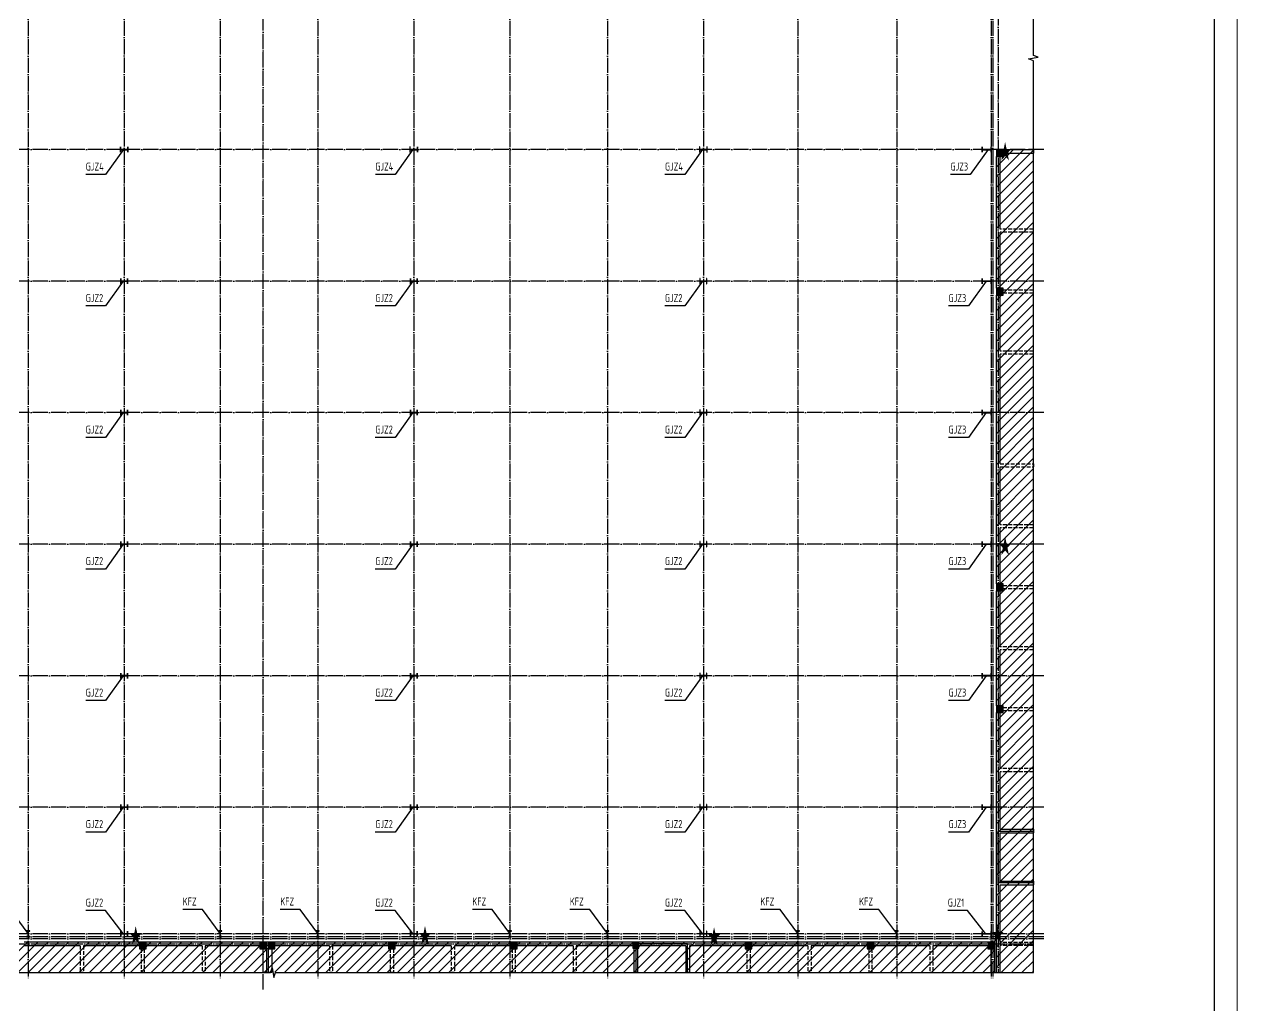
# Model space of a CAD drawing. Extents: x 447413 to 2975780, y -1432727 to 1301644.
# Drawn here: x 2300311 to 2379922, y 94602 to 159007 of the extents above; entities that cross this region are included whole.
import ezdxf
from ezdxf.enums import TextEntityAlignment as Align

# ---------------------------------------------------------------- set-up
doc = ezdxf.new("R2010")
doc.units = 0
doc.header["$LTSCALE"] = 1000
doc.header["$MEASUREMENT"] = 0
doc.linetypes.add('DASH', pattern=[0.35, 0.25, -0.1])
doc.linetypes.add('DOTE', pattern=[2.42, 2, -0.2, 0.02, -0.2])
for name, color, linetype in [('3T_WOOD', 21, 'Continuous'), ('__0', 7, 'Continuous'), ('COLUMN', 9, 'Continuous'), ('DIM_SYMB', 3, 'Continuous'), ('DOTE', 1, 'Continuous'), ('PUB_HATCH', 8, 'Continuous'), ('X公厕', 21, 'Continuous'), ('图框', 253, 'Continuous'), ('文字', 3, 'Continuous'), ('柱子', 3, 'Continuous'), ('沉降点', 1, 'Continuous')]:
    doc.layers.add(name, color=color, linetype=linetype)
doc.layers.add('WALL', color=140, linetype='Continuous', lineweight=25)
doc.styles.add('标注', font='tssdeng.shx', dxfattribs={"width": 0.8, "bigfont": 'tssdchn.shx'})
doc.styles.add('样式 1', font='Tssdeng.shx', dxfattribs={"width": 0.7, "bigfont": 'hztxt.shx'})

# ---------------------------------------------------------------- blocks, each defined once
blk = doc.blocks.new('A$C6B0021A6')
at = {"layer": '图框', "color": 2, "const_width": 40, "elevation": -84000}
blk.add_lwpolyline([(20, 84120), (118920, 84120), (118920, 20), (20, 20)], close=True, dxfattribs=at)
at = {"layer": '图框', "color": 153, "const_width": 58, "elevation": -84000}
blk.add_lwpolyline([(111420, 1020), (2520, 1020), (2520, 83120), (111420, 83120)], close=True, dxfattribs=at)
blk = doc.blocks.new('_FZH')
blk.add_lwpolyline([(-0.5, -0.5), (0.5, -0.5), (0.5, 0.5), (-0.5, 0.5)], close=True)
at = {"layer": 'PUB_HATCH'}
blk.add_solid([(-0.5, -0.5), (0.5, -0.5), (-0.5, 0.5), (0.5, 0.5)], dxfattribs=at)

msp = doc.modelspace()

# ---------------------------------------------------------------- hatches: boundary and pattern name
at = {"layer": 'PUB_HATCH'}
h = msp.add_hatch(dxfattribs=at)
h.set_pattern_fill('ANSI31', color=256, scale=300, style=0)
h.set_pattern_definition([(45, (2335527.2, 165553.3), (-336.7596, 336.7596), [])])
h.paths.add_polyline_path([(2364085.8, 150780), (2366515.7, 150780), (2366515.7, 96775.5), (2364085.8, 96775.5)])
h = msp.add_hatch(dxfattribs=at)
h.set_pattern_fill('ANSI31', color=256, scale=300, style=0)
h.set_pattern_definition([(45, (2031895.8, 165553.3), (-336.7596, 336.7596), [])])
h.paths.add_polyline_path([(2363985.8, 98770.4), (2267966.1, 98770.4), (2267966.1, 96802.1), (2363985.8, 96802.1)])

# ---------------------------------------------------------------- linework, layer by layer
at = {"layer": '3T_WOOD', "linetype": 'DASH'}
for p, q in [((2366515.7, 145560.5, 126000), (2364325.8, 145560.5, 126000)), ((2366515.7, 145360.5, 126000), (2364325.8, 145360.5, 126000)), ((2366515.7, 145360.5, 126000), (2366515.7, 145560.5, 126000)), ((2366515.7, 141560.5, 126000), (2364535.8, 141560.5, 126000)), ((2366515.7, 141360.5, 126000), (2364535.8, 141360.5, 126000)), ((2366515.7, 141360.5, 126000), (2366515.7, 141560.5, 126000)), ((2366515.7, 137560.5, 126000), (2364325.8, 137560.5, 126000)), ((2366515.7, 137360.5, 126000), (2364325.8, 137360.5, 126000)), ((2366515.7, 137360.5, 126000), (2366515.7, 137560.5, 126000)), ((2364325.8, 130160.5, 126000), (2366515.7, 130160.5, 126000)), ((2364325.8, 129960.5, 126000), (2366515.7, 129960.5, 126000)), ((2366515.7, 130160.5, 126000), (2366515.7, 129960.5, 126000)), ((2366515.7, 126160.5, 126000), (2364325.8, 126160.5, 126000)), ((2366515.7, 125960.5, 126000), (2364325.8, 125960.5, 126000)), ((2366515.7, 125960.5, 126000), (2366515.7, 126160.5, 126000)), ((2366515.7, 122160.5, 126000), (2364535.8, 122160.5, 126000)), ((2366515.7, 121960.5, 126000), (2364535.8, 121960.5, 126000)), ((2366515.7, 121960.5, 126000), (2366515.7, 122160.5, 126000)), ((2366515.7, 118160.5, 126000), (2364325.8, 118160.5, 126000)), ((2366515.7, 117960.5, 126000), (2364325.8, 117960.5, 126000)), ((2366515.7, 117960.5, 126000), (2366515.7, 118160.5, 126000)), ((2366515.7, 114160.5, 126000), (2364535.8, 114160.5, 126000)), ((2366515.7, 113960.5, 126000), (2364535.8, 113960.5, 126000)), ((2366515.7, 113960.5, 126000), (2366515.7, 114160.5, 126000)), ((2366515.7, 110160.5, 126000), (2364325.8, 110160.5, 126000)), ((2366515.7, 109960.5, 126000), (2364325.8, 109960.5, 126000)), ((2366515.7, 109960.5, 126000), (2366515.7, 110160.5, 126000)), ((2366515.7, 98760.5, 126000), (2364325.8, 98760.5, 126000)), ((2366515.7, 98560.5, 126000), (2366515.7, 98760.5, 126000)), ((2303986.1, 98540.4, 126000), (2303986.1, 96775.5, 126000)), ((2304186.1, 98540.4, 126000), (2304186.1, 96775.5, 126000)), ((2307986.1, 98330.4, 126000), (2307986.1, 96775.5, 126000)), ((2308186.1, 98330.4, 126000), (2308186.1, 96775.5, 126000)), ((2311986.1, 98540.4, 126000), (2311986.1, 96775.5, 126000)), ((2312186.1, 98540.4, 126000), (2312186.1, 96775.5, 126000)), ((2320326.1, 98540.4, 126000), (2320326.1, 96775.5, 126000)), ((2320526.1, 98540.4, 126000), (2320526.1, 96775.5, 126000)), ((2324326.1, 98330.4, 126000), (2324326.1, 96775.5, 126000)), ((2324526.1, 98330.4, 126000), (2324526.1, 96775.5, 126000)), ((2328326.1, 98540.4, 126000), (2328326.1, 96775.5, 126000)), ((2328526.1, 98540.4, 126000), (2328526.1, 96775.5, 126000)), ((2332326.1, 98330.4, 126000), (2332326.1, 96775.5, 126000)), ((2332526.1, 98330.4, 126000), (2332526.1, 96775.5, 126000)), ((2336326.1, 98540.4, 126000), (2336326.1, 96775.5, 126000)), ((2336526.1, 98540.4, 126000), (2336526.1, 96775.5, 126000)), ((2347726.1, 98330.4, 126000), (2347726.1, 96775.5, 126000)), ((2347926.1, 98330.4, 126000), (2347926.1, 96775.5, 126000)), ((2351726.1, 98540.4, 126000), (2351726.1, 96775.5, 126000)), ((2351926.1, 98540.4, 126000), (2351926.1, 96775.5, 126000)), ((2355726.1, 98330.4, 126000), (2355726.1, 96775.5, 126000)), ((2355926.1, 98330.4, 126000), (2355926.1, 96775.5, 126000)), ((2359726.1, 98540.4, 126000), (2359726.1, 96775.5, 126000)), ((2359926.1, 98540.4, 126000), (2359926.1, 96775.5, 126000)), ((2366515.7, 98560.5, 126000), (2364325.8, 98560.5, 126000)), ((2304186.1, 96775.5, 126000), (2303986.1, 96775.5, 126000)), ((2308186.1, 96775.5, 126000), (2307986.1, 96775.5, 126000)), ((2312186.1, 96775.5, 126000), (2311986.1, 96775.5, 126000)), ((2320526.1, 96775.5, 126000), (2320326.1, 96775.5, 126000)), ((2324526.1, 96775.5, 126000), (2324326.1, 96775.5, 126000)), ((2328526.1, 96775.5, 126000), (2328326.1, 96775.5, 126000)), ((2332526.1, 96775.5, 126000), (2332326.1, 96775.5, 126000)), ((2336526.1, 96775.5, 126000), (2336326.1, 96775.5, 126000)), ((2347926.1, 96775.5, 126000), (2347726.1, 96775.5, 126000)), ((2351926.1, 96775.5, 126000), (2351726.1, 96775.5, 126000)), ((2355926.1, 96775.5, 126000), (2355726.1, 96775.5, 126000)), ((2359926.1, 96775.5, 126000), (2359726.1, 96775.5, 126000))]:
    msp.add_line(p, q, dxfattribs=at)
at = {"layer": '__0', "ltscale": 5, "elevation": 126000}
msp.add_lwpolyline([(2364085.8, 150780), (2366515.7, 150780)], dxfattribs=at)
at = {"layer": 'DIM_SYMB', "elevation": 126000}
for points in [[(2366515.7, 96775.5), (2366515.7, 156612.9), (2366200.7, 156727.5), (2366830.7, 156838.6), (2366515.7, 156950.4), (2366515.7, 216787.8)], [(2266739.9, 96775.5), (2316459.1, 96775.5), (2316573.7, 97090.5), (2316684.8, 96460.5), (2316796.6, 96775.5), (2366515.7, 96775.5)]]:
    msp.add_lwpolyline(points, dxfattribs=at)
at = {"layer": 'DOTE', "linetype": 'DOTE', "ltscale": 0.5}
for p, q in [((2315985.9, 95672.9, 126000), (2315985.9, 217711.6, 126000)), ((2363745.8, 217321.2, 126000), (2363745.8, 96333.9, 126000)), ((2367195, 150780, 126000), (2266776.3, 150780, 126000)), ((2367195, 99120.4, 126000), (2266776.3, 99120.4, 126000))]:
    msp.add_line(p, q, dxfattribs=at)
at = {"layer": 'DOTE', "color": 8, "linetype": 'DOTE', "ltscale": 0.5}
for p, q in [((2306865.8, 217321.2, 126000), (2306865.8, 96333.9, 126000)), ((2325865.8, 217321.2, 126000), (2325865.8, 96333.9, 126000)), ((2344865.8, 217321.2, 126000), (2344865.8, 96333.9, 126000)), ((2363865.8, 217321.2, 126000), (2363865.8, 96333.9, 126000)), ((2367195, 142150.4, 126000), (2266776.3, 142150.4, 126000)), ((2367195, 133520.4, 126000), (2266776.3, 133520.4, 126000)), ((2367195, 124890.4, 126000), (2266776.3, 124890.4, 126000)), ((2367195, 116260.4, 126000), (2266776.3, 116260.4, 126000)), ((2367195, 107630.4, 126000), (2266776.3, 107630.4, 126000)), ((2367195, 99320.4, 126000), (2266776.3, 99320.4, 126000)), ((2367195, 99000.4, 126000), (2266776.3, 99000.4, 126000))]:
    msp.add_line(p, q, dxfattribs=at)
at = {"layer": 'DOTE', "color": 8, "linetype": 'DOTE', "ltscale": 0.5, "elevation": 126000}
for points in [[(2300566.1, 217313.7), (2300566.1, 96327.8)], [(2313166.1, 217313.7), (2313166.1, 96327.8)], [(2319566.1, 217313.7), (2319566.1, 96327.8)], [(2332166.1, 217313.7), (2332166.1, 96327.8)], [(2338566.1, 217313.7), (2338566.1, 96327.8)], [(2351066.1, 217313.7), (2351066.1, 96327.8)], [(2357546.1, 217313.7), (2357546.1, 96327.8)], [(2364205.8, 216787.8), (2364205.8, 96775.5)], [(2268086.1, 98660.5), (2366515.7, 98660.5)]]:
    msp.add_lwpolyline(points, dxfattribs=at)
at = {"layer": 'WALL'}
for p, q in [((2364535.8, 150780, 126000), (2366515.7, 150780, 126000)), ((2364535.8, 150540, 126000), (2366515.7, 150540, 126000)), ((2366515.7, 150780, 126000), (2366515.7, 150540, 126000)), ((2364085.8, 145460.5, 126000), (2364085.8, 150330, 126000)), ((2364325.8, 145560.5, 126000), (2364325.8, 150330, 126000)), ((2364085.8, 141685.5, 126000), (2364085.8, 145460.5, 126000)), ((2364325.8, 141685.5, 126000), (2364325.8, 145360.5, 126000)), ((2364085.8, 137460.5, 126000), (2364085.8, 141235.5, 126000)), ((2364325.8, 137560.5, 126000), (2364325.8, 141235.5, 126000)), ((2364085.8, 130060.5, 126000), (2364085.8, 137460.5, 126000)), ((2364325.8, 130160.5, 126000), (2364325.8, 137360.5, 126000)), ((2364085.8, 126060.5, 126000), (2364085.8, 130060.5, 126000)), ((2364325.8, 126160.5, 126000), (2364325.8, 129960.5, 126000)), ((2364085.8, 122285.5, 126000), (2364085.8, 126060.5, 126000)), ((2364325.8, 122285.5, 126000), (2364325.8, 125960.5, 126000)), ((2364085.8, 118060.5, 126000), (2364085.8, 121835.5, 126000)), ((2364325.8, 118160.5, 126000), (2364325.8, 121835.5, 126000)), ((2364085.8, 114285.5, 126000), (2364085.8, 118060.5, 126000)), ((2364325.8, 114285.5, 126000), (2364325.8, 117960.5, 126000)), ((2364085.8, 110060.5, 126000), (2364085.8, 113835.5, 126000)), ((2364325.8, 110160.5, 126000), (2364325.8, 113835.5, 126000)), ((2364085.8, 106060.5, 126000), (2364085.8, 110060.5, 126000)), ((2364325.8, 106180.5, 126000), (2364325.8, 109960.5, 126000)), ((2364085.8, 102660.5, 126000), (2364085.8, 106060.5, 126000)), ((2364325.8, 106180.5, 126000), (2366515.7, 106180.5, 126000)), ((2364325.8, 105940.5, 126000), (2366515.7, 105940.5, 126000)), ((2364325.8, 102780.5, 126000), (2364325.8, 105940.5, 126000)), ((2366515.7, 106180.5, 126000), (2366515.7, 105940.5, 126000)), ((2364325.8, 102780.5, 126000), (2366515.7, 102780.5, 126000)), ((2366515.7, 102780.5, 126000), (2366515.7, 102540.5, 126000)), ((2364085.8, 98660.5, 126000), (2364085.8, 102660.5, 126000)), ((2364325.8, 98760.5, 126000), (2364325.8, 102540.5, 126000)), ((2364325.8, 102540.5, 126000), (2366515.7, 102540.5, 126000)), ((2304086.1, 98780.4, 126000), (2300311.1, 98780.4, 126000)), ((2307861.1, 98780.4, 126000), (2304086.1, 98780.4, 126000)), ((2312086.1, 98780.4, 126000), (2308311.1, 98780.4, 126000)), ((2315756.1, 98780.4, 126000), (2312086.1, 98780.4, 126000)), ((2316306.1, 98780.4, 126000), (2316206.1, 98780.4, 126000)), ((2320426.1, 98780.4, 126000), (2316756.1, 98780.4, 126000)), ((2324201.1, 98780.4, 126000), (2320426.1, 98780.4, 126000)), ((2328426.1, 98780.4, 126000), (2324651.1, 98780.4, 126000)), ((2332201.1, 98780.4, 126000), (2328426.1, 98780.4, 126000)), ((2336426.1, 98780.4, 126000), (2332651.1, 98780.4, 126000)), ((2340226, 98780.4, 126000), (2336426.1, 98780.4, 126000)), ((2343826.1, 98780.4, 126000), (2340626, 98780.4, 126000)), ((2347601.1, 98780.4, 126000), (2343826.1, 98780.4, 126000)), ((2351826.1, 98780.4, 126000), (2348051.1, 98780.4, 126000)), ((2355601.1, 98780.4, 126000), (2351826.1, 98780.4, 126000)), ((2359826.1, 98780.4, 126000), (2356051.1, 98780.4, 126000)), ((2363535.8, 98780.4, 126000), (2359826.1, 98780.4, 126000)), ((2303986.1, 98540.4, 126000), (2300311.1, 98540.4, 126000)), ((2307861.1, 98540.4, 126000), (2304186.1, 98540.4, 126000)), ((2311986.1, 98540.4, 126000), (2308311.1, 98540.4, 126000)), ((2315756.1, 98540.4, 126000), (2312186.1, 98540.4, 126000)), ((2315966.1, 98330.4, 126000), (2315966.1, 96775.5, 126000)), ((2316306.1, 98540.4, 126000), (2316206.1, 98540.4, 126000)), ((2316206.1, 98330.4, 126000), (2316206.1, 96775.5, 126000)), ((2316306.1, 98330.4, 126000), (2316306.1, 96775.5, 126000)), ((2316546.1, 98330.4, 126000), (2316546.1, 96775.5, 126000)), ((2320326.1, 98540.4, 126000), (2316756.1, 98540.4, 126000)), ((2324201.1, 98540.4, 126000), (2320526.1, 98540.4, 126000)), ((2328326.1, 98540.4, 126000), (2324651.1, 98540.4, 126000)), ((2332201.1, 98540.4, 126000), (2328526.1, 98540.4, 126000)), ((2336326.1, 98540.4, 126000), (2332651.1, 98540.4, 126000)), ((2340226, 98540.4, 126000), (2336526.1, 98540.4, 126000)), ((2340306.1, 98380.4, 126000), (2340306.1, 96775.5, 126000)), ((2340546.1, 98380.4, 126000), (2340546.1, 96775.5, 126000)), ((2343706.1, 98540.4, 126000), (2340626, 98540.4, 126000)), ((2343706.1, 98540.4, 126000), (2343706.1, 96775.5, 126000)), ((2347601.1, 98540.4, 126000), (2343946.1, 98540.4, 126000)), ((2343946.1, 98540.4, 126000), (2343946.1, 96775.5, 126000)), ((2351726.1, 98540.4, 126000), (2348051.1, 98540.4, 126000)), ((2355601.1, 98540.4, 126000), (2351926.1, 98540.4, 126000)), ((2359726.1, 98540.4, 126000), (2356051.1, 98540.4, 126000)), ((2363535.8, 98540.4, 126000), (2359926.1, 98540.4, 126000)), ((2363745.8, 96775.5, 126000), (2363745.8, 98330.4, 126000)), ((2363985.8, 96775.5, 126000), (2363985.8, 98330.4, 126000)), ((2364085.8, 96775.5, 126000), (2364085.8, 98660.5, 126000)), ((2364325.8, 96775.5, 126000), (2364325.8, 98560.5, 126000)), ((2316206.1, 96775.5, 126000), (2315966.1, 96775.5, 126000)), ((2316546.1, 96775.5, 126000), (2316306.1, 96775.5, 126000)), ((2340546.1, 96775.5, 126000), (2340306.1, 96775.5, 126000)), ((2343946.1, 96775.5, 126000), (2343706.1, 96775.5, 126000)), ((2363745.8, 96775.5, 126000), (2363985.8, 96775.5, 126000)), ((2364085.8, 96775.5, 126000), (2364325.8, 96775.5, 126000))]:
    msp.add_line(p, q, dxfattribs=at)
at = {"layer": 'X公厕', "ltscale": 5, "elevation": 126000}
for points in [[(2366515.7, 102660.5), (2364205.8, 102660.5), (2364205.8, 106060.5), (2366515.7, 106060.5)], [(2343826.1, 96775.5), (2343826.1, 98660.4), (2340426.1, 98660.4), (2340426.1, 96775.5)]]:
    msp.add_lwpolyline(points, dxfattribs=at)
at = {"layer": '文字'}
for points, elevation in [([(2306811.3, 150780), (2305645.2, 149150.4), (2304346.1, 149150.4)], 126000), ([(2325811.3, 150780), (2324645.2, 149150.4), (2323346.1, 149150.4)], 126000), ([(2344811.3, 150780), (2343645.2, 149150.4), (2342346.1, 149150.4)], 126000), ([(2363543.7, 150780), (2362377.5, 149150.4), (2361078.4, 149150.4)], 252000), ([(2306807.7, 142150.4), (2305641.5, 140520.8), (2304342.4, 140520.8)], 126000), ([(2325807.7, 142150.4), (2324641.5, 140520.8), (2323342.4, 140520.8)], 126000), ([(2344807.7, 142150.4), (2343641.5, 140520.8), (2342342.4, 140520.8)], 126000), ([(2363419, 142150.4), (2362252.9, 140520.8), (2360953.8, 140520.8)], 126000), ([(2306807.7, 133520.4), (2305641.5, 131890.8), (2304342.4, 131890.8)], 126000), ([(2325807.7, 133520.4), (2324641.5, 131890.8), (2323342.4, 131890.8)], 126000), ([(2344807.7, 133520.4), (2343641.5, 131890.8), (2342342.4, 131890.8)], 126000), ([(2363419, 133520.4), (2362252.9, 131890.8), (2360953.8, 131890.8)], 126000), ([(2306807.7, 124890.4), (2305641.5, 123260.8), (2304342.4, 123260.8)], 126000), ([(2325807.7, 124890.4), (2324641.5, 123260.8), (2323342.4, 123260.8)], 126000), ([(2344807.7, 124890.4), (2343641.5, 123260.8), (2342342.4, 123260.8)], 126000), ([(2363419, 124890.4), (2362252.9, 123260.8), (2360953.8, 123260.8)], 126000), ([(2306807.7, 116260.4), (2305641.5, 114630.8), (2304342.4, 114630.8)], 126000), ([(2325807.7, 116260.4), (2324641.5, 114630.8), (2323342.4, 114630.8)], 126000), ([(2344807.7, 116260.4), (2343641.5, 114630.8), (2342342.4, 114630.8)], 126000), ([(2363419, 116260.4), (2362252.9, 114630.8), (2360953.8, 114630.8)], 126000), ([(2306807.7, 107630.4), (2305641.5, 106000.8), (2304342.4, 106000.8)], 126000), ([(2325807.7, 107630.4), (2324641.5, 106000.8), (2323342.4, 106000.8)], 126000), ([(2344807.7, 107630.4), (2343641.5, 106000.8), (2342342.4, 106000.8)], 126000), ([(2363419, 107630.4), (2362252.9, 106000.8), (2360953.8, 106000.8)], 126000), ([(2300572.6, 99342.4), (2299406.4, 100921.7), (2298107.3, 100921.7)], 126000), ([(2306807.7, 99342.4), (2305641.5, 100849.8), (2304342.4, 100849.8)], 126000), ([(2313172.6, 99342.4), (2312006.4, 100921.7), (2310707.3, 100921.7)], 126000), ([(2319572.6, 99342.4), (2318406.4, 100921.7), (2317107.3, 100921.7)], 126000), ([(2325807.7, 99342.4), (2324641.5, 100849.8), (2323342.4, 100849.8)], 126000), ([(2332172.6, 99342.4), (2331006.4, 100921.7), (2329707.3, 100921.7)], 126000), ([(2338572.6, 99342.4), (2337406.4, 100921.7), (2336107.3, 100921.7)], 126000), ([(2344807.7, 99342.4), (2343641.5, 100849.8), (2342342.4, 100849.8)], 126000), ([(2351072.6, 99342.4), (2349906.4, 100921.7), (2348607.3, 100921.7)], 126000), ([(2357552.6, 99342.4), (2356386.4, 100921.7), (2355087.3, 100921.7)], 126000), ([(2363369.1, 99342.4), (2362202.9, 100849.8), (2360903.9, 100849.8)], 126000)]:
    msp.add_lwpolyline(points, dxfattribs=dict(at, elevation=elevation))
at = {"layer": '柱子', "color": 6, "ltscale": 100, "elevation": 126000}
for points in [[(2307101.8, 150784), (2306629.8, 150784), (2306629.8, 150955), (2306615.8, 150955), (2306615.8, 150605), (2306629.8, 150605), (2306629.8, 150776), (2307101.8, 150776), (2307101.8, 150605), (2307115.8, 150605), (2307115.8, 150955), (2307101.8, 150955)], [(2326101.8, 150784), (2325629.8, 150784), (2325629.8, 150955), (2325615.8, 150955), (2325615.8, 150605), (2325629.8, 150605), (2325629.8, 150776), (2326101.8, 150776), (2326101.8, 150605), (2326115.8, 150605), (2326115.8, 150955), (2326101.8, 150955)], [(2345101.8, 150784), (2344629.8, 150784), (2344629.8, 150955), (2344615.8, 150955), (2344615.8, 150605), (2344629.8, 150605), (2344629.8, 150776), (2345101.8, 150776), (2345101.8, 150605), (2345115.8, 150605), (2345115.8, 150955), (2345101.8, 150955)], [(2363731.8, 150784), (2363159.8, 150784), (2363159.8, 150955), (2363145.8, 150955), (2363145.8, 150605), (2363159.8, 150605), (2363159.8, 150776), (2363731.8, 150776), (2363731.8, 150605), (2363745.8, 150605), (2363745.8, 150955), (2363731.8, 150955)], [(2307076.8, 142154.4), (2306654.8, 142154.4), (2306654.8, 142325.4), (2306640.8, 142325.4), (2306640.8, 141975.4), (2306654.8, 141975.4), (2306654.8, 142146.4), (2307076.8, 142146.4), (2307076.8, 141975.4), (2307090.8, 141975.4), (2307090.8, 142325.4), (2307076.8, 142325.4)], [(2326076.8, 142154.4), (2325654.8, 142154.4), (2325654.8, 142325.4), (2325640.8, 142325.4), (2325640.8, 141975.4), (2325654.8, 141975.4), (2325654.8, 142146.4), (2326076.8, 142146.4), (2326076.8, 141975.4), (2326090.8, 141975.4), (2326090.8, 142325.4), (2326076.8, 142325.4)], [(2345076.8, 142154.4), (2344654.8, 142154.4), (2344654.8, 142325.4), (2344640.8, 142325.4), (2344640.8, 141975.4), (2344654.8, 141975.4), (2344654.8, 142146.4), (2345076.8, 142146.4), (2345076.8, 141975.4), (2345090.8, 141975.4), (2345090.8, 142325.4), (2345076.8, 142325.4)], [(2363731.8, 142154.4), (2363159.8, 142154.4), (2363159.8, 142325.4), (2363145.8, 142325.4), (2363145.8, 141975.4), (2363159.8, 141975.4), (2363159.8, 142146.4), (2363731.8, 142146.4), (2363731.8, 141975.4), (2363745.8, 141975.4), (2363745.8, 142325.4), (2363731.8, 142325.4)], [(2307076.8, 133524.4), (2306654.8, 133524.4), (2306654.8, 133695.4), (2306640.8, 133695.4), (2306640.8, 133345.4), (2306654.8, 133345.4), (2306654.8, 133516.4), (2307076.8, 133516.4), (2307076.8, 133345.4), (2307090.8, 133345.4), (2307090.8, 133695.4), (2307076.8, 133695.4)], [(2326076.8, 133524.4), (2325654.8, 133524.4), (2325654.8, 133695.4), (2325640.8, 133695.4), (2325640.8, 133345.4), (2325654.8, 133345.4), (2325654.8, 133516.4), (2326076.8, 133516.4), (2326076.8, 133345.4), (2326090.8, 133345.4), (2326090.8, 133695.4), (2326076.8, 133695.4)], [(2345076.8, 133524.4), (2344654.8, 133524.4), (2344654.8, 133695.4), (2344640.8, 133695.4), (2344640.8, 133345.4), (2344654.8, 133345.4), (2344654.8, 133516.4), (2345076.8, 133516.4), (2345076.8, 133345.4), (2345090.8, 133345.4), (2345090.8, 133695.4), (2345076.8, 133695.4)], [(2363731.8, 133524.4), (2363159.8, 133524.4), (2363159.8, 133695.4), (2363145.8, 133695.4), (2363145.8, 133345.4), (2363159.8, 133345.4), (2363159.8, 133516.4), (2363731.8, 133516.4), (2363731.8, 133345.4), (2363745.8, 133345.4), (2363745.8, 133695.4), (2363731.8, 133695.4)], [(2307076.8, 124894.4), (2306654.8, 124894.4), (2306654.8, 125065.4), (2306640.8, 125065.4), (2306640.8, 124715.4), (2306654.8, 124715.4), (2306654.8, 124886.4), (2307076.8, 124886.4), (2307076.8, 124715.4), (2307090.8, 124715.4), (2307090.8, 125065.4), (2307076.8, 125065.4)], [(2326076.8, 124894.4), (2325654.8, 124894.4), (2325654.8, 125065.4), (2325640.8, 125065.4), (2325640.8, 124715.4), (2325654.8, 124715.4), (2325654.8, 124886.4), (2326076.8, 124886.4), (2326076.8, 124715.4), (2326090.8, 124715.4), (2326090.8, 125065.4), (2326076.8, 125065.4)], [(2345076.8, 124894.4), (2344654.8, 124894.4), (2344654.8, 125065.4), (2344640.8, 125065.4), (2344640.8, 124715.4), (2344654.8, 124715.4), (2344654.8, 124886.4), (2345076.8, 124886.4), (2345076.8, 124715.4), (2345090.8, 124715.4), (2345090.8, 125065.4), (2345076.8, 125065.4)], [(2363731.8, 124894.4), (2363159.8, 124894.4), (2363159.8, 125065.4), (2363145.8, 125065.4), (2363145.8, 124715.4), (2363159.8, 124715.4), (2363159.8, 124886.4), (2363731.8, 124886.4), (2363731.8, 124715.4), (2363745.8, 124715.4), (2363745.8, 125065.4), (2363731.8, 125065.4)], [(2307076.8, 116264.4), (2306654.8, 116264.4), (2306654.8, 116435.4), (2306640.8, 116435.4), (2306640.8, 116085.4), (2306654.8, 116085.4), (2306654.8, 116256.4), (2307076.8, 116256.4), (2307076.8, 116085.4), (2307090.8, 116085.4), (2307090.8, 116435.4), (2307076.8, 116435.4)], [(2326076.8, 116264.4), (2325654.8, 116264.4), (2325654.8, 116435.4), (2325640.8, 116435.4), (2325640.8, 116085.4), (2325654.8, 116085.4), (2325654.8, 116256.4), (2326076.8, 116256.4), (2326076.8, 116085.4), (2326090.8, 116085.4), (2326090.8, 116435.4), (2326076.8, 116435.4)], [(2345076.8, 116264.4), (2344654.8, 116264.4), (2344654.8, 116435.4), (2344640.8, 116435.4), (2344640.8, 116085.4), (2344654.8, 116085.4), (2344654.8, 116256.4), (2345076.8, 116256.4), (2345076.8, 116085.4), (2345090.8, 116085.4), (2345090.8, 116435.4), (2345076.8, 116435.4)], [(2363731.8, 116264.4), (2363159.8, 116264.4), (2363159.8, 116435.4), (2363145.8, 116435.4), (2363145.8, 116085.4), (2363159.8, 116085.4), (2363159.8, 116256.4), (2363731.8, 116256.4), (2363731.8, 116085.4), (2363745.8, 116085.4), (2363745.8, 116435.4), (2363731.8, 116435.4)], [(2307076.8, 107634.4), (2306654.8, 107634.4), (2306654.8, 107805.4), (2306640.8, 107805.4), (2306640.8, 107455.4), (2306654.8, 107455.4), (2306654.8, 107626.4), (2307076.8, 107626.4), (2307076.8, 107455.4), (2307090.8, 107455.4), (2307090.8, 107805.4), (2307076.8, 107805.4)], [(2326076.8, 107634.4), (2325654.8, 107634.4), (2325654.8, 107805.4), (2325640.8, 107805.4), (2325640.8, 107455.4), (2325654.8, 107455.4), (2325654.8, 107626.4), (2326076.8, 107626.4), (2326076.8, 107455.4), (2326090.8, 107455.4), (2326090.8, 107805.4), (2326076.8, 107805.4)], [(2345076.8, 107634.4), (2344654.8, 107634.4), (2344654.8, 107805.4), (2344640.8, 107805.4), (2344640.8, 107455.4), (2344654.8, 107455.4), (2344654.8, 107626.4), (2345076.8, 107626.4), (2345076.8, 107455.4), (2345090.8, 107455.4), (2345090.8, 107805.4), (2345076.8, 107805.4)], [(2363731.8, 107634.4), (2363159.8, 107634.4), (2363159.8, 107805.4), (2363145.8, 107805.4), (2363145.8, 107455.4), (2363159.8, 107455.4), (2363159.8, 107626.4), (2363731.8, 107626.4), (2363731.8, 107455.4), (2363745.8, 107455.4), (2363745.8, 107805.4), (2363731.8, 107805.4)], [(2307076.8, 99324.4), (2306654.8, 99324.4), (2306654.8, 99495.4), (2306640.8, 99495.4), (2306640.8, 99145.4), (2306654.8, 99145.4), (2306654.8, 99316.4), (2307076.8, 99316.4), (2307076.8, 99145.4), (2307090.8, 99145.4), (2307090.8, 99495.4), (2307076.8, 99495.4)], [(2326076.8, 99324.4), (2325654.8, 99324.4), (2325654.8, 99495.4), (2325640.8, 99495.4), (2325640.8, 99145.4), (2325654.8, 99145.4), (2325654.8, 99316.4), (2326076.8, 99316.4), (2326076.8, 99145.4), (2326090.8, 99145.4), (2326090.8, 99495.4), (2326076.8, 99495.4)], [(2345076.8, 99324.4), (2344654.8, 99324.4), (2344654.8, 99495.4), (2344640.8, 99495.4), (2344640.8, 99145.4), (2344654.8, 99145.4), (2344654.8, 99316.4), (2345076.8, 99316.4), (2345076.8, 99145.4), (2345090.8, 99145.4), (2345090.8, 99495.4), (2345076.8, 99495.4)], [(2363731.8, 99324.4), (2363159.8, 99324.4), (2363159.8, 99470.4), (2363145.8, 99470.4), (2363145.8, 99170.4), (2363159.8, 99170.4), (2363159.8, 99316.4), (2363731.8, 99316.4), (2363731.8, 99170.4), (2363745.8, 99170.4), (2363745.8, 99470.4), (2363731.8, 99470.4)]]:
    msp.add_lwpolyline(points, close=True, dxfattribs=at)
for points in [[(2300666.1, 99499.4), (2300666.1, 99520.4), (2300466.1, 99520.4), (2300466.1, 99499.4), (2300546.6, 99499.4, -0.4142136), (2300559.6, 99486.4), (2300559.6, 99154.4, -0.4142136), (2300546.6, 99141.4), (2300466.1, 99141.4), (2300466.1, 99120.4), (2300666.1, 99120.4), (2300666.1, 99141.4), (2300585.6, 99141.4, -0.4142136), (2300572.6, 99154.4), (2300572.6, 99486.4, -0.4142136), (2300585.6, 99499.4)], [(2313266.1, 99499.4), (2313266.1, 99520.4), (2313066.1, 99520.4), (2313066.1, 99499.4), (2313146.6, 99499.4, -0.4142136), (2313159.6, 99486.4), (2313159.6, 99154.4, -0.4142136), (2313146.6, 99141.4), (2313066.1, 99141.4), (2313066.1, 99120.4), (2313266.1, 99120.4), (2313266.1, 99141.4), (2313185.6, 99141.4, -0.4142136), (2313172.6, 99154.4), (2313172.6, 99486.4, -0.4142136), (2313185.6, 99499.4)], [(2319666.1, 99499.4), (2319666.1, 99520.4), (2319466.1, 99520.4), (2319466.1, 99499.4), (2319546.6, 99499.4, -0.4142136), (2319559.6, 99486.4), (2319559.6, 99154.4, -0.4142136), (2319546.6, 99141.4), (2319466.1, 99141.4), (2319466.1, 99120.4), (2319666.1, 99120.4), (2319666.1, 99141.4), (2319585.6, 99141.4, -0.4142136), (2319572.6, 99154.4), (2319572.6, 99486.4, -0.4142136), (2319585.6, 99499.4)], [(2332266.1, 99499.4), (2332266.1, 99520.4), (2332066.1, 99520.4), (2332066.1, 99499.4), (2332146.6, 99499.4, -0.4142136), (2332159.6, 99486.4), (2332159.6, 99154.4, -0.4142136), (2332146.6, 99141.4), (2332066.1, 99141.4), (2332066.1, 99120.4), (2332266.1, 99120.4), (2332266.1, 99141.4), (2332185.6, 99141.4, -0.4142136), (2332172.6, 99154.4), (2332172.6, 99486.4, -0.4142136), (2332185.6, 99499.4)], [(2338666.1, 99499.4), (2338666.1, 99520.4), (2338466.1, 99520.4), (2338466.1, 99499.4), (2338546.6, 99499.4, -0.4142136), (2338559.6, 99486.4), (2338559.6, 99154.4, -0.4142136), (2338546.6, 99141.4), (2338466.1, 99141.4), (2338466.1, 99120.4), (2338666.1, 99120.4), (2338666.1, 99141.4), (2338585.6, 99141.4, -0.4142136), (2338572.6, 99154.4), (2338572.6, 99486.4, -0.4142136), (2338585.6, 99499.4)], [(2351166.1, 99499.4), (2351166.1, 99520.4), (2350966.1, 99520.4), (2350966.1, 99499.4), (2351046.6, 99499.4, -0.4142136), (2351059.6, 99486.4), (2351059.6, 99154.4, -0.4142136), (2351046.6, 99141.4), (2350966.1, 99141.4), (2350966.1, 99120.4), (2351166.1, 99120.4), (2351166.1, 99141.4), (2351085.6, 99141.4, -0.4142136), (2351072.6, 99154.4), (2351072.6, 99486.4, -0.4142136), (2351085.6, 99499.4)], [(2357646.1, 99499.4), (2357646.1, 99520.4), (2357446.1, 99520.4), (2357446.1, 99499.4), (2357526.6, 99499.4, -0.4142136), (2357539.6, 99486.4), (2357539.6, 99154.4, -0.4142136), (2357526.6, 99141.4), (2357446.1, 99141.4), (2357446.1, 99120.4), (2357646.1, 99120.4), (2357646.1, 99141.4), (2357565.6, 99141.4, -0.4142136), (2357552.6, 99154.4), (2357552.6, 99486.4, -0.4142136), (2357565.6, 99499.4)]]:
    msp.add_lwpolyline(points, format="xyb", close=True, dxfattribs=at)

# ---------------------------------------------------------------- block references
at = {"xscale": 1.5, "yscale": 1.5, "zscale": 1.5, "rotation": 270}
msp.add_blockref('A$C6B0021A6', (2253712, 230330.5, 126000), dxfattribs=at)
at = {"layer": 'COLUMN'}
for p, xscale, yscale, zscale, rotation in [((2364310.8, 150555, 126000), 450, 450, 450, 90), ((2364310.8, 141460.5, 126000), 450, 450, 450, 90), ((2364310.8, 122060.5, 126000), 450, 450, 450, 90), ((2364310.8, 114060.5, 126000), 450, 450, 450, 90), ((2308086.1, 98555.4, 126000), 450, 450, 450, 90), ((2315981.1, 98555.4, 126000), 450, 450, 450, 90), ((2316531.1, 98555.4, 126000), 450, 450, 450, 90), ((2324426.1, 98555.4, 126000), 450, 450, 450, 90), ((2332426.1, 98555.4, 126000), 450, 450, 450, 90), ((2340426, 98580.4, 126000), 400, 400, 400, 270), ((2347826.1, 98555.4, 126000), 450, 450, 450, 90), ((2355826.1, 98555.4, 126000), 450, 450, 450, 90), ((2363760.8, 98555.4, 126000), 450, 450, 450, 90)]:
    msp.add_blockref('_FZH', p, dxfattribs=dict(at, xscale=xscale, yscale=yscale, zscale=zscale, rotation=rotation))

# ---------------------------------------------------------------- texts
at = {"layer": '文字', "linetype": 'Continuous', "style": '样式 1', "width": 0.7}
for s, p in [('GJZ4', (2304346.1, 149250.4, 126000)), ('GJZ4', (2323346.1, 149250.4, 126000)), ('GJZ4', (2342346.1, 149250.4, 126000)), ('GJZ3', (2361078.4, 149250.4, 252000)), ('GJZ2', (2304342.4, 140620.8, 126000)), ('GJZ2', (2323342.4, 140620.8, 126000)), ('GJZ2', (2342342.4, 140620.8, 126000)), ('GJZ3', (2360953.8, 140620.8, 126000)), ('GJZ2', (2304342.4, 131990.8, 126000)), ('GJZ2', (2323342.4, 131990.8, 126000)), ('GJZ2', (2342342.4, 131990.8, 126000)), ('GJZ3', (2360953.8, 131990.8, 126000)), ('GJZ2', (2304342.4, 123360.8, 126000)), ('GJZ2', (2323342.4, 123360.8, 126000)), ('GJZ2', (2342342.4, 123360.8, 126000)), ('GJZ3', (2360953.8, 123360.8, 126000)), ('GJZ2', (2304342.4, 114730.8, 126000)), ('GJZ2', (2323342.4, 114730.8, 126000)), ('GJZ2', (2342342.4, 114730.8, 126000)), ('GJZ3', (2360953.8, 114730.8, 126000)), ('GJZ2', (2304342.4, 106100.8, 126000)), ('GJZ2', (2323342.4, 106100.8, 126000)), ('GJZ2', (2342342.4, 106100.8, 126000)), ('GJZ3', (2360953.8, 106100.8, 126000)), ('GJZ2', (2304342.4, 100949.8, 126000)), ('KFZ', (2310707.3, 101021.7, 126000)), ('KFZ', (2317107.3, 101021.7, 126000)), ('GJZ2', (2323342.4, 100949.8, 126000)), ('KFZ', (2329707.3, 101021.7, 126000)), ('KFZ', (2336107.3, 101021.7, 126000)), ('GJZ2', (2342342.4, 100949.8, 126000)), ('KFZ', (2348607.3, 101021.7, 126000)), ('KFZ', (2355087.3, 101021.7, 126000)), ('GJZ1', (2360903.9, 100949.8, 126000))]:
    msp.add_text(s, height=525, dxfattribs=at).set_placement(p, align=Align.BOTTOM_LEFT)
at = {"layer": '沉降点', "style": '标注', "width": 0.8}
for p in [(2364234.1, 150055.9), (2364234.1, 124166.3), (2307194.8, 98604.9), (2326175.3, 98614.7), (2345138.9, 98537.4), (2363735.6, 98683.1)]:
    msp.add_text('★', height=1125, dxfattribs=at).set_placement(p)

doc.saveas('drawing.dxf')
